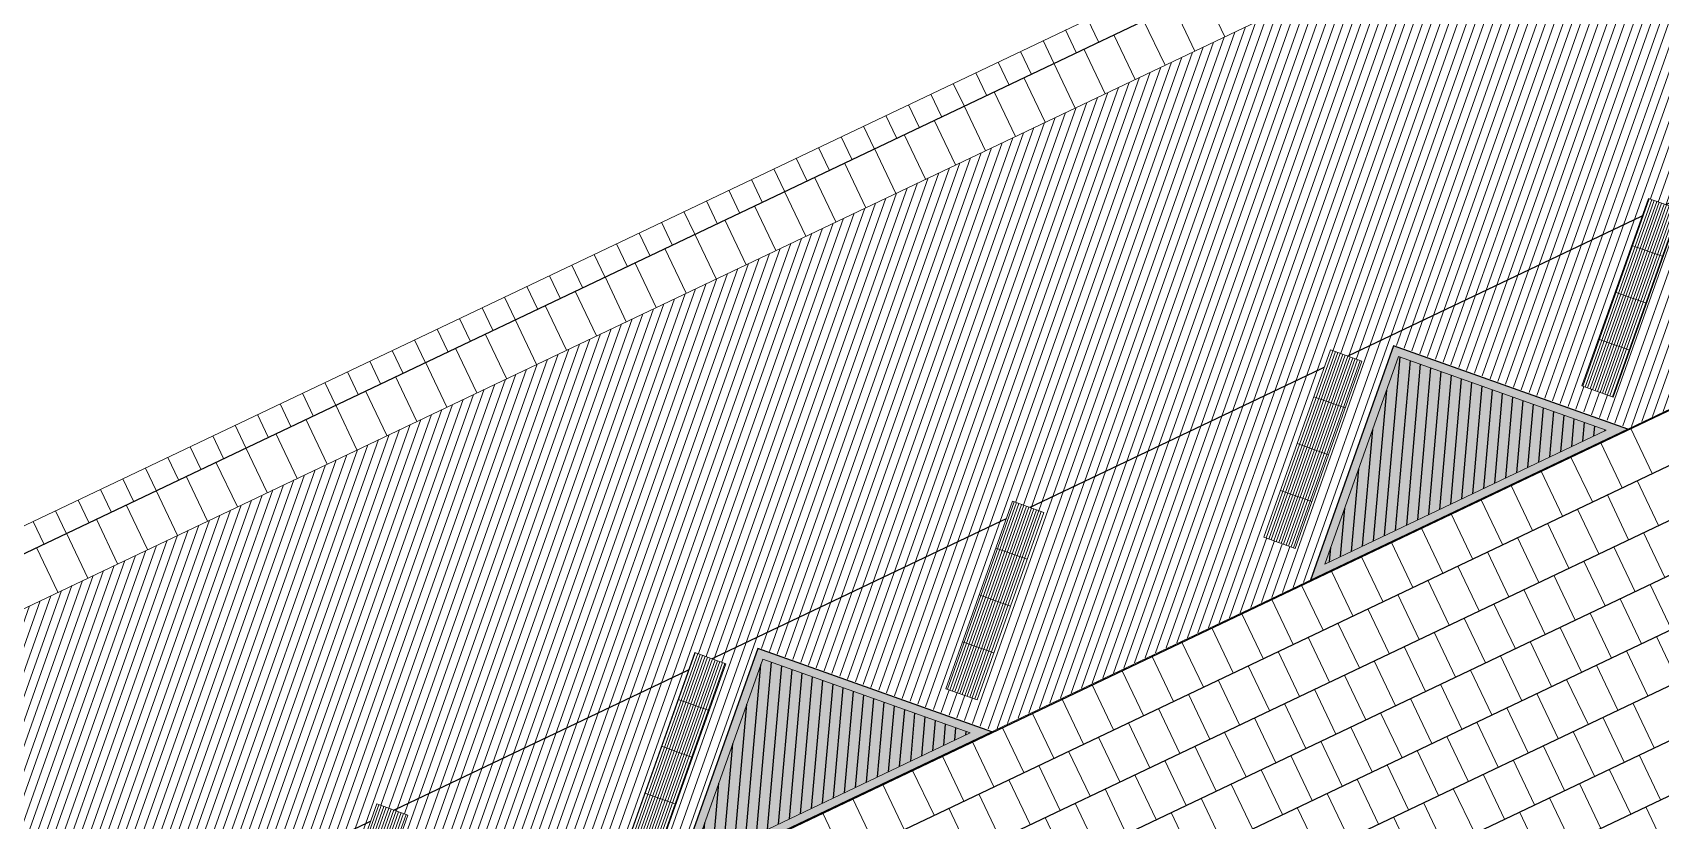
# Model space of a CAD drawing. Header units: metres. Extents: x 679599 to 680028, y 2748524 to 2748840.
# Drawn here: x 679724.72 to 679744.37, y 2748724.58 to 2748734.09 of the extents above; entities that cross this region are included whole.
import ezdxf

# ---------------------------------------------------------------- set-up
doc = ezdxf.new("R2010")
doc.units = ezdxf.units.M
doc.header["$LTSCALE"] = 5
doc.layers.add('00-AUX', color=2, linetype='Continuous', plot=False)
doc.layers.add('00-AUX Tree Pit', color=2, linetype='Continuous', plot=False)
for name, color, linetype, lineweight, plot in [('02-L-B-Barrier Curb', 210, 'Continuous', 5, False), ('02-L-B-Channel', 140, 'Continuous', 5, False), ('02-L-B-Curb', 11, 'Continuous', 5, False)]:
    doc.layers.add(name, color=color, linetype=linetype, lineweight=lineweight, plot=plot)
doc.layers.add('02-L-B-Flat Bar', color=181, linetype='Continuous', lineweight=5)
doc.layers.add('04-BK-Tree Pit', color=6, linetype='Continuous', lineweight=5)
for name, color, linetype, lineweight, true_color in [('02-L-Joints-Paviment_07_Precast Concrete Blocks 60X40', 7, 'Continuous', 5, 0x999999), ('03-TR-Pavement_07_Precast Concrete Blocks 20X10', 7, 'Continuous', 5, 0x999999), ('03-TR-Pavement_07_Precast Concrete Blocks 60X40', 7, 'Continuous', 5, 0x999999), ('03-TR-Pavement_07_Precast irregular Concrete Blocks', 7, 'Continuous', 5, 0xb3b3b3)]:
    doc.layers.add(name, color=color, linetype=linetype, lineweight=lineweight, true_color=true_color)
doc.layers.add('03-TR-Tree Pit_Green', color=46, linetype='Continuous')
doc.layers.add('03-TR-Tree Pit_White', color=7, linetype='Continuous', true_color=0xfcfcfc)

# ---------------------------------------------------------------- blocks, each defined once
blk = doc.blocks.new('*U5')
at = {"layer": '02-L-B-Channel'}
blk.add_lwpolyline([(0, 0), (0, -0.3)], dxfattribs=at)
blk = doc.blocks.new('*U6')
at = {"layer": '02-L-B-Channel', "color": 0, "linetype": 'ByBlock', "lineweight": -2, "transparency": 16777216, "rotation": 25.44812428929673}
for p in [(679737.185, 2748734.119), (679737.456, 2748734.247), (679736.914, 2748733.99), (679736.373, 2748733.732), (679736.643, 2748733.861), (679736.102, 2748733.603), (679735.56, 2748733.345), (679735.831, 2748733.474), (679735.289, 2748733.216), (679734.747, 2748732.958), (679735.018, 2748733.087), (679734.476, 2748732.829), (679733.935, 2748732.572), (679734.205, 2748732.701), (679733.664, 2748732.443), (679733.122, 2748732.185), (679733.393, 2748732.314), (679732.851, 2748732.056), (679732.309, 2748731.798), (679732.58, 2748731.927), (679732.038, 2748731.669), (679731.497, 2748731.411), (679731.767, 2748731.54), (679731.226, 2748731.283), (679730.684, 2748731.025), (679730.955, 2748731.154), (679730.413, 2748730.896), (679729.871, 2748730.638), (679730.142, 2748730.767), (679729.329, 2748730.38), (679729.6, 2748730.509), (679729.058, 2748730.251), (679728.517, 2748729.993), (679728.788, 2748730.122), (679728.246, 2748729.865), (679727.704, 2748729.607), (679727.975, 2748729.736), (679727.433, 2748729.478), (679726.891, 2748729.22), (679727.162, 2748729.349), (679726.62, 2748729.091), (679726.079, 2748728.833), (679726.35, 2748728.962), (679725.808, 2748728.704), (679725.266, 2748728.447), (679725.537, 2748728.575), (679724.995, 2748728.318), (679724.724, 2748728.189)]:
    blk.add_blockref('*U5', p, dxfattribs=at)
blk = doc.blocks.new('Alcorque Parking 8m2')
at = {"layer": '03-TR-Tree Pit_Green', "ltscale": 0.3}
h = blk.add_hatch(dxfattribs=at)
h.set_pattern_fill('ANSI31', color=256, scale=0.04, angle=40)
h.set_pattern_definition([(85, (-679726.04474, -2748720.75428), (-0.1265167266577, 0.011068779329), [])])
h.paths.add_polyline_path([(-1.079, -0.384), (2.316, 1.231), (-0.189, 2.121)])
at = {"layer": '03-TR-Tree Pit_White'}
h = blk.add_hatch(color=256, dxfattribs=at)
h.dxf.hatch_style = 1
h.paths.add_polyline_path([(-1.254, -0.578), (2.577, 1.245), (-0.25, 2.249)])
at = {"layer": '02-L-B-Curb'}
blk.add_lwpolyline([(2.577, 1.245), (-0.25, 2.249), (-1.254, -0.578)], close=True, dxfattribs=at)
at = {"layer": '02-L-B-Curb', "color": 6}
blk.add_lwpolyline([(2.316, 1.231), (-0.189, 2.121), (-1.079, -0.384)], close=True, dxfattribs=at)
blk = doc.blocks.new('Piece Parking')
blk.add_wipeout([(-1.7, 0.2), (-1.7, -0.2), (0.7, -0.2), (0.7, 0.2)])
at = {"layer": '03-TR-Pavement_07_Precast irregular Concrete Blocks'}
h = blk.add_hatch(dxfattribs=at)
h.set_pattern_fill('ANSI31', color=256, scale=0.01, angle=135)
h.paths.add_polyline_path([(-1.7, 0.2), (0.7, 0.2), (0.7, -0.2), (-1.7, -0.2)])
blk.add_lwpolyline([(-1.7, 0.2), (0.7, 0.2), (0.7, -0.2), (-1.7, -0.2)], close=True)
at = {"layer": '02-L-Joints-Paviment_07_Precast Concrete Blocks 60X40'}
for points in [[(-1.1, 0.2), (-1.1, -0.2)], [(-0.5, 0.2), (-0.5, -0.2)], [(0.1, 0.2), (0.1, -0.2)]]:
    blk.add_lwpolyline(points, dxfattribs=at)
blk = doc.blocks.new('*U52')
at = {"rotation": 44.98941982657354}
blk.add_blockref('Piece Parking', (-0.199, -0.481), dxfattribs=at)
blk = doc.blocks.new('*U53')
at = {"layer": '02-L-B-Barrier Curb', "color": 0, "linetype": 'ByBlock', "lineweight": -2, "transparency": 16777216, "rotation": 25.44812199091215}
for p in [(679744.149, 2748731.879), (679740.311, 2748730.052), (679736.473, 2748728.226), (679732.636, 2748726.4), (679728.798, 2748724.574)]:
    blk.add_blockref('*U52', p, dxfattribs=at)

msp = doc.modelspace()

# ---------------------------------------------------------------- hatches: boundary and pattern name
at = {"layer": '03-TR-Pavement_07_Precast Concrete Blocks 20X10'}
h = msp.add_hatch(dxfattribs=at)
h.set_pattern_fill('ANSI31', color=256, scale=0.0315, angle=25.5)
h.set_pattern_definition([(70.5, (0, 0), (-0.094275932128, 0.033384858509), [])])
edge = h.paths.add_edge_path()
edge.add_line((679693.238, 2748712.205), (679695.035, 2748708.429))
edge.add_line((679695.035, 2748708.429), (679697.925, 2748707.403))
edge.add_line((679697.925, 2748707.403), (679701.77, 2748709.232))
edge.add_line((679701.77, 2748709.232), (679702.775, 2748712.059))
edge.add_line((679702.775, 2748712.059), (679705.602, 2748711.055))
edge.add_line((679705.602, 2748711.055), (679709.447, 2748712.885))
edge.add_line((679709.447, 2748712.885), (679710.451, 2748715.712))
edge.add_line((679710.451, 2748715.712), (679713.278, 2748714.708))
edge.add_line((679713.278, 2748714.708), (679717.123, 2748716.538))
edge.add_line((679717.123, 2748716.538), (679718.127, 2748719.365))
edge.add_line((679718.127, 2748719.365), (679720.954, 2748718.361))
edge.add_line((679720.954, 2748718.361), (679724.792, 2748720.187))
edge.add_line((679724.792, 2748720.187), (679725.802, 2748723.017))
edge.add_line((679725.802, 2748723.017), (679728.63, 2748722.014))
edge.add_line((679728.63, 2748722.014), (679732.474, 2748723.843))
edge.add_line((679732.474, 2748723.843), (679733.444, 2748726.576))
edge.add_line((679733.444, 2748726.576), (679733.478, 2748726.669))
edge.add_line((679733.478, 2748726.669), (679736.304, 2748725.666))
edge.add_line((679736.304, 2748725.666), (679740.149, 2748727.495))
edge.add_line((679740.149, 2748727.495), (679741.153, 2748730.322))
edge.add_line((679741.153, 2748730.322), (679743.98, 2748729.318))
edge.add_line((679743.98, 2748729.318), (679747.825, 2748731.148))
edge.add_line((679747.825, 2748731.148), (679748.847, 2748734.036))
edge.add_line((679748.847, 2748734.036), (679747.049, 2748737.816))
edge.add_line((679747.049, 2748737.816), (679693.237, 2748712.208))

# ---------------------------------------------------------------- linework, layer by layer
at = {"layer": '00-AUX'}
for points in [[(679670.326, 2748694.247), (679906.736, 2748806.746)], [(679670.403, 2748693.619), (679906.813, 2748806.118)], [(679670.841, 2748693.163), (679907.252, 2748805.663)], [(679670.919, 2748692.536), (679907.329, 2748805.035)], [(679671.357, 2748692.08), (679907.767, 2748804.579)], [(679671.434, 2748691.452), (679907.845, 2748803.951)], [(679671.873, 2748690.996), (679908.283, 2748803.495)], [(679671.95, 2748690.369), (679908.36, 2748802.868)], [(679747.666, 2748738.77), (679692.134, 2748712.344)], [(679698.097, 2748709.964), (679748.753, 2748734.07)]]:
    msp.add_lwpolyline(points, dxfattribs=at)
at = {"layer": '00-AUX Tree Pit'}
for points in [[(679743.972, 2748729.304), (679741.145, 2748730.308), (679740.141, 2748727.481)], [(679736.297, 2748725.651), (679733.47, 2748726.655), (679732.466, 2748723.828)]]:
    msp.add_lwpolyline(points, close=True, dxfattribs=at)
at = {"layer": '02-L-B-Channel'}
msp.add_lwpolyline([(679958.866, 2748839.608), (679599.301, 2748668.504)], dxfattribs=at)
at = {"layer": '02-L-B-Flat Bar'}
msp.add_lwpolyline([(679697.907, 2748707.394), (679747.819, 2748731.132)], dxfattribs=at)
at = {"layer": '02-L-Joints-Paviment_07_Precast Concrete Blocks 60X40'}
msp.add_line((679693.237, 2748712.208), (679747.049, 2748737.816), dxfattribs=at)
for points in [[(679739.108, 2748734.037), (679738.851, 2748734.578)], [(679738.747, 2748733.865), (679738.489, 2748734.406)], [(679738.386, 2748733.693), (679738.128, 2748734.234)], [(679738.024, 2748733.521), (679737.767, 2748734.062)], [(679737.302, 2748733.177), (679737.045, 2748733.718)], [(679737.663, 2748733.349), (679737.406, 2748733.89)], [(679736.941, 2748733.005), (679736.683, 2748733.546)], [(679736.58, 2748732.834), (679736.322, 2748733.374)], [(679736.218, 2748732.662), (679735.961, 2748733.202)], [(679735.857, 2748732.49), (679735.6, 2748733.031)], [(679735.496, 2748732.318), (679735.239, 2748732.859)], [(679735.135, 2748732.146), (679734.878, 2748732.687)], [(679734.412, 2748731.802), (679734.155, 2748732.343)], [(679734.774, 2748731.974), (679734.516, 2748732.515)], [(679734.051, 2748731.63), (679733.794, 2748732.171)], [(679733.69, 2748731.459), (679733.433, 2748731.999)], [(679733.329, 2748731.287), (679733.072, 2748731.827)], [(679732.968, 2748731.115), (679732.71, 2748731.656)], [(679732.607, 2748730.943), (679732.349, 2748731.484)], [(679732.245, 2748730.771), (679731.988, 2748731.312)], [(679731.523, 2748730.427), (679731.266, 2748730.968)], [(679731.884, 2748730.599), (679731.627, 2748731.14)], [(679731.162, 2748730.255), (679730.904, 2748730.796)], [(679730.801, 2748730.084), (679730.543, 2748730.624)], [(679730.439, 2748729.912), (679730.182, 2748730.452)], [(679730.078, 2748729.74), (679729.821, 2748730.281)], [(679729.717, 2748729.568), (679729.46, 2748730.109)], [(679729.356, 2748729.396), (679729.099, 2748729.937)], [(679728.633, 2748729.052), (679728.376, 2748729.593)], [(679728.995, 2748729.224), (679728.737, 2748729.765)], [(679728.272, 2748728.88), (679728.015, 2748729.421)], [(679727.911, 2748728.709), (679727.654, 2748729.249)], [(679744.009, 2748729.31), (679744.266, 2748728.768)], [(679727.55, 2748728.537), (679727.293, 2748729.077)], [(679743.647, 2748729.138), (679743.905, 2748728.596)], [(679727.189, 2748728.365), (679726.931, 2748728.906)], [(679743.286, 2748728.966), (679743.544, 2748728.424)], [(679726.828, 2748728.193), (679726.57, 2748728.734)], [(679742.564, 2748728.622), (679742.822, 2748728.081)], [(679742.925, 2748728.794), (679743.183, 2748728.253)], [(679744.086, 2748728.682), (679744.344, 2748728.14)], [(679726.466, 2748728.021), (679726.209, 2748728.562)], [(679742.203, 2748728.451), (679742.46, 2748727.909)], [(679743.725, 2748728.51), (679743.982, 2748727.969)], [(679725.744, 2748727.677), (679725.487, 2748728.218)], [(679726.105, 2748727.849), (679725.848, 2748728.39)], [(679741.841, 2748728.279), (679742.099, 2748727.737)], [(679743.363, 2748728.338), (679743.621, 2748727.797)], [(679725.383, 2748727.505), (679725.125, 2748728.046)], [(679741.48, 2748728.107), (679741.738, 2748727.565)], [(679743.002, 2748728.167), (679743.26, 2748727.625)], [(679744.163, 2748728.054), (679744.421, 2748727.513)], [(679725.022, 2748727.334), (679724.764, 2748727.874)], [(679741.119, 2748727.935), (679741.377, 2748727.393)], [(679742.28, 2748727.823), (679742.538, 2748727.281)], [(679742.641, 2748727.995), (679742.899, 2748727.453)], [(679743.802, 2748727.883), (679744.06, 2748727.341)], [(679740.758, 2748727.763), (679741.016, 2748727.221)], [(679741.919, 2748727.651), (679742.176, 2748727.109)], [(679743.441, 2748727.711), (679743.698, 2748727.169)], [(679740.397, 2748727.591), (679740.654, 2748727.049)], [(679741.557, 2748727.479), (679741.815, 2748726.937)], [(679743.079, 2748727.539), (679743.337, 2748726.997)], [(679744.24, 2748727.427), (679744.498, 2748726.885)], [(679739.674, 2748727.247), (679739.932, 2748726.706)], [(679740.035, 2748727.419), (679740.293, 2748726.877)], [(679741.196, 2748727.307), (679741.454, 2748726.765)], [(679742.718, 2748727.367), (679742.976, 2748726.825)], [(679743.879, 2748727.255), (679744.137, 2748726.713)], [(679739.313, 2748727.076), (679739.571, 2748726.534)], [(679740.835, 2748727.135), (679741.093, 2748726.594)], [(679742.357, 2748727.195), (679742.615, 2748726.653)], [(679743.518, 2748727.083), (679743.776, 2748726.541)], [(679738.952, 2748726.904), (679739.21, 2748726.362)], [(679740.474, 2748726.963), (679740.732, 2748726.422)], [(679741.635, 2748726.851), (679741.892, 2748726.31)], [(679741.996, 2748727.023), (679742.254, 2748726.481)], [(679743.157, 2748726.911), (679743.414, 2748726.369)], [(679738.591, 2748726.732), (679738.849, 2748726.19)], [(679740.113, 2748726.792), (679740.37, 2748726.25)], [(679741.273, 2748726.679), (679741.531, 2748726.138)], [(679742.795, 2748726.739), (679743.053, 2748726.197)], [(679744.317, 2748726.799), (679744.575, 2748726.257)], [(679738.229, 2748726.56), (679738.487, 2748726.018)], [(679739.39, 2748726.448), (679739.648, 2748725.906)], [(679739.751, 2748726.62), (679740.009, 2748726.078)], [(679740.912, 2748726.508), (679741.17, 2748725.966)], [(679742.434, 2748726.567), (679742.692, 2748726.026)], [(679743.595, 2748726.455), (679743.853, 2748725.913)], [(679743.956, 2748726.627), (679744.214, 2748726.085)], [(679737.868, 2748726.388), (679738.126, 2748725.846)], [(679739.029, 2748726.276), (679739.287, 2748725.734)], [(679740.551, 2748726.336), (679740.809, 2748725.794)], [(679742.073, 2748726.395), (679742.331, 2748725.854)], [(679743.234, 2748726.283), (679743.492, 2748725.742)], [(679737.507, 2748726.216), (679737.765, 2748725.674)], [(679738.668, 2748726.104), (679738.926, 2748725.562)], [(679740.19, 2748726.164), (679740.448, 2748725.622)], [(679741.351, 2748726.052), (679741.608, 2748725.51)], [(679741.712, 2748726.224), (679741.97, 2748725.682)], [(679742.873, 2748726.112), (679743.13, 2748725.57)], [(679736.785, 2748725.872), (679737.043, 2748725.331)], [(679737.146, 2748726.044), (679737.404, 2748725.502)], [(679738.307, 2748725.932), (679738.565, 2748725.39)], [(679739.829, 2748725.992), (679740.087, 2748725.45)], [(679740.989, 2748725.88), (679741.247, 2748725.338)], [(679742.511, 2748725.94), (679742.769, 2748725.398)], [(679744.033, 2748725.999), (679744.291, 2748725.458)], [(679736.424, 2748725.7), (679736.681, 2748725.159)], [(679737.946, 2748725.76), (679738.203, 2748725.218)], [(679739.468, 2748725.82), (679739.725, 2748725.278)], [(679740.628, 2748725.708), (679740.886, 2748725.166)], [(679742.15, 2748725.768), (679742.408, 2748725.226)], [(679743.672, 2748725.828), (679743.93, 2748725.286)], [(679736.062, 2748725.529), (679736.32, 2748724.987)], [(679737.584, 2748725.588), (679737.842, 2748725.047)], [(679738.745, 2748725.476), (679739.003, 2748724.935)], [(679739.106, 2748725.648), (679739.364, 2748725.106)], [(679740.267, 2748725.536), (679740.525, 2748724.994)], [(679741.789, 2748725.596), (679742.047, 2748725.054)], [(679742.95, 2748725.484), (679743.208, 2748724.942)], [(679743.311, 2748725.656), (679743.569, 2748725.114)], [(679735.701, 2748725.357), (679735.959, 2748724.815)], [(679737.223, 2748725.417), (679737.481, 2748724.875)], [(679738.384, 2748725.304), (679738.642, 2748724.763)], [(679739.906, 2748725.364), (679740.164, 2748724.822)], [(679741.428, 2748725.424), (679741.686, 2748724.882)], [(679742.589, 2748725.312), (679742.847, 2748724.77)], [(679744.111, 2748725.372), (679744.368, 2748724.83)], [(679735.34, 2748725.185), (679735.598, 2748724.643)], [(679736.501, 2748725.073), (679736.759, 2748724.531)], [(679736.862, 2748725.245), (679737.12, 2748724.703)], [(679738.023, 2748725.133), (679738.281, 2748724.591)], [(679739.545, 2748725.192), (679739.803, 2748724.651)], [(679740.706, 2748725.08), (679740.963, 2748724.538)], [(679741.067, 2748725.252), (679741.325, 2748724.71)], [(679742.228, 2748725.14), (679742.485, 2748724.598)], [(679743.749, 2748725.2), (679744.007, 2748724.658)], [(679734.979, 2748725.013), (679735.237, 2748724.471)], [(679736.14, 2748724.901), (679736.397, 2748724.359)], [(679737.662, 2748724.961), (679737.919, 2748724.419)], [(679739.184, 2748725.02), (679739.441, 2748724.479)], [(679740.344, 2748724.908), (679740.602, 2748724.367)], [(679741.866, 2748724.968), (679742.124, 2748724.426)], [(679743.388, 2748725.028), (679743.646, 2748724.486)], [(679734.618, 2748724.841), (679734.875, 2748724.299)], [(679735.778, 2748724.729), (679736.036, 2748724.187)], [(679737.3, 2748724.789), (679737.558, 2748724.247)], [(679738.461, 2748724.677), (679738.719, 2748724.135)], [(679738.822, 2748724.849), (679739.08, 2748724.307)], [(679739.983, 2748724.736), (679740.241, 2748724.195)], [(679741.505, 2748724.796), (679741.763, 2748724.255)], [(679742.666, 2748724.684), (679742.924, 2748724.142)], [(679743.027, 2748724.856), (679743.285, 2748724.314)], [(679744.188, 2748724.744), (679744.446, 2748724.202)], [(679734.256, 2748724.669), (679734.514, 2748724.127)], [(679736.939, 2748724.617), (679737.197, 2748724.075)], [(679741.144, 2748724.624), (679741.402, 2748724.083)]]:
    msp.add_lwpolyline(points, dxfattribs=at)
at = {"layer": '03-TR-Pavement_07_Precast Concrete Blocks 60X40'}
for p, q in [((679602.439, 2748661.942), (679961.734, 2748832.918)), ((679602.698, 2748661.401), (679961.992, 2748832.376)), ((679602.956, 2748660.859), (679962.25, 2748831.835)), ((679603.215, 2748660.318), (679962.509, 2748831.293)), ((679603.474, 2748659.776), (679962.768, 2748830.752)), ((679603.732, 2748659.235), (679963.026, 2748830.21)), ((679733.636, 2748720.387), (679963.285, 2748829.669)), ((679733.894, 2748719.845), (679963.543, 2748829.127))]:
    msp.add_line(p, q, dxfattribs=at)

# ---------------------------------------------------------------- block references
at = {"layer": '02-L-B-Channel'}
msp.add_blockref('*U6', (0, 0), dxfattribs=at)
at = {"layer": '04-BK-Tree Pit'}
for p in [(679741.395, 2748728.059), (679733.72, 2748724.407)]:
    msp.add_blockref('Alcorque Parking 8m2', p, dxfattribs=at)

# ---------------------------------------------------------------- next in the draw order: block references
at = {"layer": '02-L-B-Barrier Curb'}
msp.add_blockref('*U53', (0, 0), dxfattribs=at)

doc.saveas('drawing.dxf')
